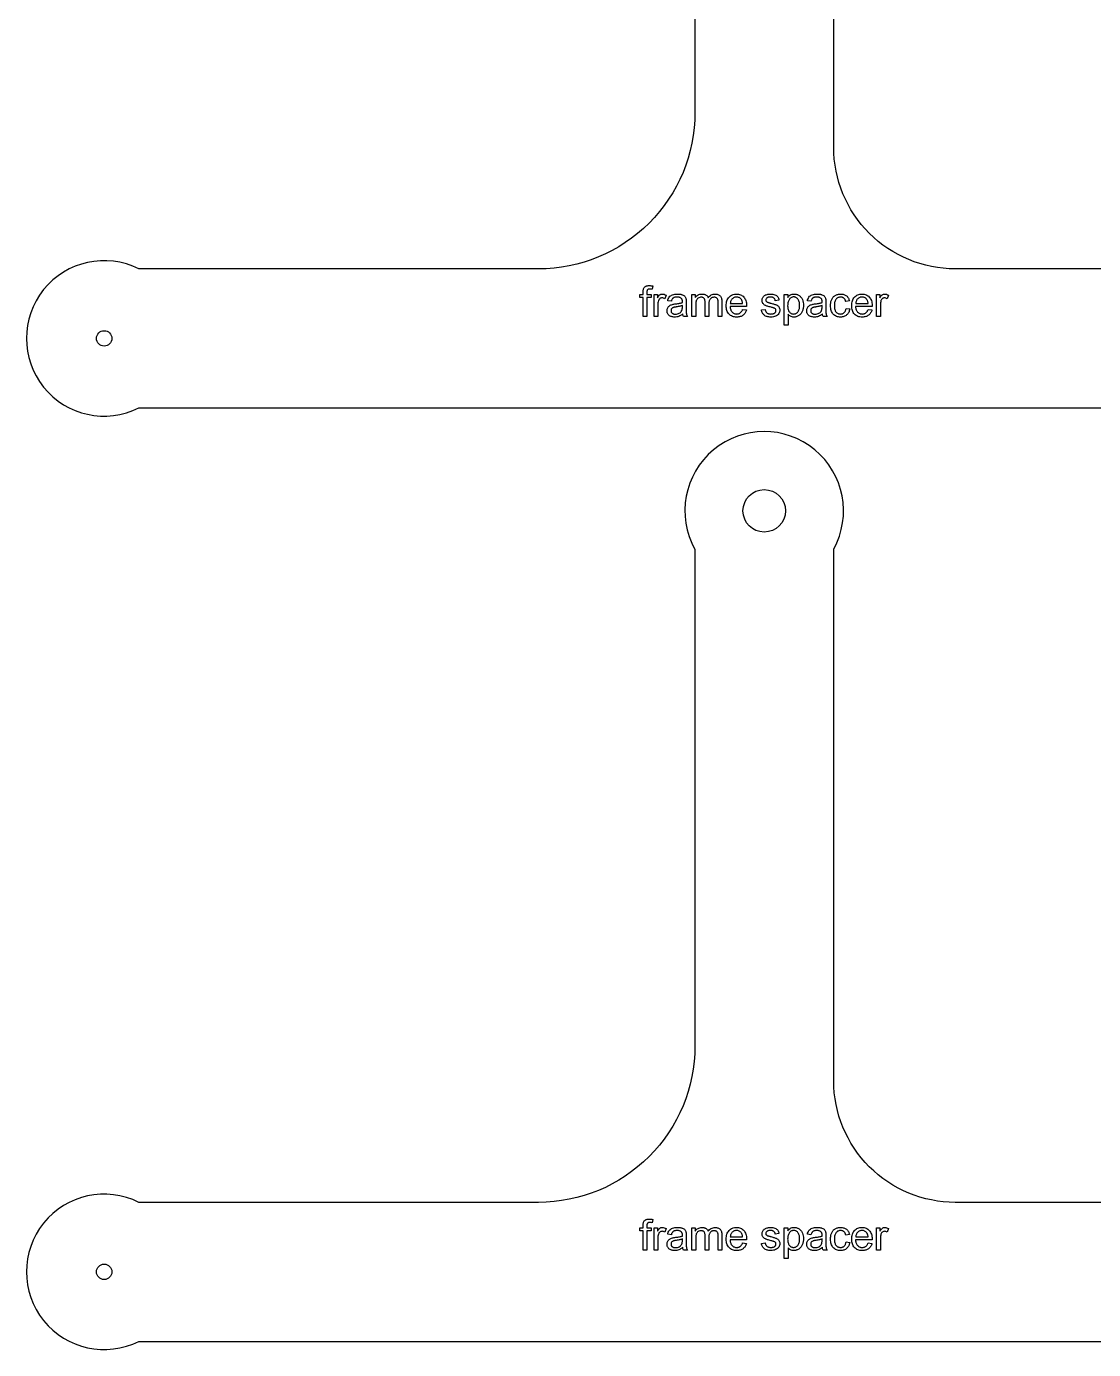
# Model space of a CAD drawing. Header units: millimetres. Extents: x 19 to 1138, y 19 to 1149.
# Drawn here: x 19 to 572, y 19 to 704 of the extents above; entities that cross this region are included whole.
import ezdxf

# ---------------------------------------------------------------- set-up
doc = ezdxf.new("R2010")
doc.units = ezdxf.units.MM
doc.layers.add('cut', color=5, linetype='Continuous', true_color=0x0000ff)
doc.layers.add('line engraving', color=1, linetype='Continuous', true_color=0xff0000)

msp = doc.modelspace()

# ---------------------------------------------------------------- linework, layer by layer
at = {"layer": 'cut', "color": 5, "true_color": 0x0000ff}
for points in [[(437.25, 641.79), (437.25, 917.19, 1.695342), (365.33, 917.04), (365.33, 659.79, -0.414214), (284.33, 578.79), (77.25, 578.79, 1.618034), (77.25, 506.79), (725.25, 506.79, 1.618034), (725.25, 578.79), (500.25, 578.79, -0.414214)], [(437.25, 158.25), (437.25, 433.65, 1.695342), (365.33, 433.5), (365.33, 176.25, -0.414214), (284.33, 95.25), (77.25, 95.25, 1.618034), (77.25, 23.25), (725.25, 23.25, 1.618034), (725.25, 95.25), (500.25, 95.25, -0.414214)]]:
    msp.add_lwpolyline(points, format="xyb", close=True, dxfattribs=at)
for centre, radius in [((59.25, 542.79), 4), ((401.25, 453.45), 11), ((59.25, 59.25), 4)]:
    msp.add_circle(centre, radius, dxfattribs=at)
at = {"layer": 'line engraving', "color": 1, "true_color": 0xff0000}
for points in [[(338.53, 554.08), (338.53, 564.02), (336.81, 564.02), (336.81, 565.52), (338.53, 565.52), (338.53, 566.74), (338.54, 567.28), (338.58, 567.75), (338.64, 568.14), (338.73, 568.46), (338.9, 568.82), (339.12, 569.14), (339.39, 569.43), (339.72, 569.68), (339.9, 569.79), (340.1, 569.88), (340.32, 569.96), (340.56, 570.03), (340.82, 570.08), (341.09, 570.12), (341.38, 570.14), (341.69, 570.15), (342.11, 570.14), (342.56, 570.1), (343.02, 570.04), (343.5, 569.95), (343.21, 568.26), (342.91, 568.31), (342.63, 568.34), (342.34, 568.36), (342.07, 568.37), (341.86, 568.36), (341.66, 568.35), (341.48, 568.32), (341.32, 568.28), (341.17, 568.22), (341.04, 568.16), (340.92, 568.08), (340.82, 567.99), (340.73, 567.89), (340.66, 567.76), (340.6, 567.62), (340.55, 567.45), (340.51, 567.26), (340.48, 567.06), (340.46, 566.83), (340.45, 566.58), (340.45, 565.52), (342.68, 565.52), (342.68, 564.02), (340.45, 564.02), (340.45, 554.08), (338.53, 554.08)], [(344.17, 554.08), (344.17, 565.52), (345.92, 565.52), (345.92, 563.79), (346.08, 564.08), (346.24, 564.35), (346.4, 564.59), (346.56, 564.8), (346.71, 564.99), (346.86, 565.15), (347.01, 565.29), (347.15, 565.4), (347.44, 565.57), (347.74, 565.69), (348.06, 565.76), (348.4, 565.78), (348.89, 565.74), (349.38, 565.63), (349.88, 565.43), (350.39, 565.16), (349.72, 563.36), (349.37, 563.54), (349.01, 563.67), (348.65, 563.75), (348.3, 563.78), (347.99, 563.76), (347.7, 563.68), (347.42, 563.56), (347.16, 563.4), (346.92, 563.19), (346.72, 562.94), (346.56, 562.66), (346.43, 562.34), (346.29, 561.81), (346.19, 561.25), (346.13, 560.67), (346.11, 560.07), (346.11, 554.08), (344.17, 554.08)], [(359.01, 555.49), (358.48, 555.07), (357.95, 554.71), (357.44, 554.42), (356.94, 554.2), (356.43, 554.03), (355.9, 553.92), (355.36, 553.85), (354.8, 553.82), (354.34, 553.84), (353.91, 553.88), (353.5, 553.95), (353.13, 554.05), (352.78, 554.18), (352.46, 554.34), (352.16, 554.53), (351.9, 554.74), (351.66, 554.98), (351.45, 555.24), (351.28, 555.51), (351.14, 555.79), (351.03, 556.1), (350.95, 556.41), (350.9, 556.75), (350.88, 557.1), (350.91, 557.51), (350.98, 557.9), (351.1, 558.28), (351.27, 558.63), (351.47, 558.96), (351.71, 559.26), (351.97, 559.52), (352.27, 559.75), (352.59, 559.95), (352.93, 560.12), (353.29, 560.26), (353.66, 560.38), (353.99, 560.46), (354.38, 560.53), (354.85, 560.61), (355.39, 560.68), (355.96, 560.75), (356.49, 560.82), (356.98, 560.9), (357.43, 560.98), (357.84, 561.07), (358.22, 561.16), (358.55, 561.25), (358.85, 561.34), (358.85, 561.53), (358.86, 561.67), (358.86, 561.78), (358.86, 561.85), (358.85, 562.14), (358.82, 562.4), (358.78, 562.64), (358.72, 562.86), (358.64, 563.06), (358.55, 563.23), (358.44, 563.39), (358.31, 563.52), (358.11, 563.67), (357.89, 563.81), (357.65, 563.92), (357.38, 564.01), (357.1, 564.09), (356.79, 564.14), (356.45, 564.17), (356.1, 564.18), (355.77, 564.17), (355.46, 564.15), (355.17, 564.11), (354.91, 564.06), (354.67, 563.99), (354.45, 563.91), (354.25, 563.81), (354.08, 563.7), (353.92, 563.57), (353.77, 563.41), (353.64, 563.24), (353.51, 563.03), (353.4, 562.81), (353.29, 562.56), (353.2, 562.29), (353.12, 562), (351.22, 562.26), (351.37, 562.84), (351.56, 563.36), (351.79, 563.82), (352.07, 564.23), (352.4, 564.58), (352.79, 564.89), (353.26, 565.16), (353.78, 565.38), (354.37, 565.56), (354.99, 565.68), (355.66, 565.76), (356.38, 565.78), (356.74, 565.78), (357.08, 565.76), (357.4, 565.74), (357.71, 565.7), (358, 565.65), (358.27, 565.59), (358.52, 565.52), (358.76, 565.44), (359.19, 565.26), (359.56, 565.05), (359.86, 564.82), (360.11, 564.57), (360.31, 564.29), (360.47, 563.98), (360.61, 563.63), (360.71, 563.25), (360.73, 563.11), (360.75, 562.95), (360.77, 562.77), (360.78, 562.56), (360.8, 562.32), (360.8, 562.06), (360.81, 561.77), (360.81, 561.46), (360.81, 558.88), (360.81, 558.23), (360.82, 557.65), (360.83, 557.13), (360.84, 556.67), (360.86, 556.27), (360.88, 555.94), (360.9, 555.67), (360.93, 555.46), (361.01, 555.1), (361.12, 554.75), (361.25, 554.41), (361.42, 554.08), (359.4, 554.08), (359.26, 554.4), (359.15, 554.74), (359.07, 555.1), (359.01, 555.49)], [(363.82, 554.08), (363.82, 565.52), (365.55, 565.52), (365.55, 563.92), (365.84, 564.32), (366.18, 564.68), (366.56, 565), (366.98, 565.27), (367.45, 565.5), (367.94, 565.66), (368.46, 565.75), (369.02, 565.78), (369.33, 565.78), (369.63, 565.75), (369.91, 565.71), (370.18, 565.65), (370.43, 565.58), (370.67, 565.49), (370.89, 565.38), (371.1, 565.26), (371.48, 564.97), (371.8, 564.62), (372.06, 564.23), (372.25, 563.78), (372.6, 564.25), (372.98, 564.66), (373.39, 565), (373.81, 565.28), (374.27, 565.5), (374.75, 565.66), (375.26, 565.75), (375.79, 565.78), (376.2, 565.77), (376.59, 565.72), (376.95, 565.65), (377.29, 565.55), (377.61, 565.42), (377.9, 565.25), (378.16, 565.06), (378.41, 564.84), (378.62, 564.59), (378.81, 564.31), (378.96, 563.99), (379.09, 563.64), (379.19, 563.26), (379.26, 562.85), (379.31, 562.41), (379.32, 561.94), (379.32, 554.08), (377.39, 554.08), (377.39, 561.29), (377.39, 561.57), (377.38, 561.83), (377.37, 562.07), (377.35, 562.29), (377.32, 562.49), (377.29, 562.67), (377.25, 562.83), (377.2, 562.97), (377.09, 563.21), (376.94, 563.43), (376.75, 563.62), (376.52, 563.79), (376.26, 563.93), (375.98, 564.02), (375.68, 564.08), (375.36, 564.1), (375.06, 564.09), (374.78, 564.05), (374.51, 563.99), (374.25, 563.9), (374.01, 563.79), (373.78, 563.65), (373.56, 563.49), (373.35, 563.3), (373.16, 563.08), (373, 562.84), (372.87, 562.56), (372.75, 562.26), (372.67, 561.92), (372.6, 561.55), (372.57, 561.16), (372.55, 560.73), (372.55, 554.08), (370.61, 554.08), (370.61, 561.52), (370.61, 561.83), (370.58, 562.12), (370.55, 562.4), (370.5, 562.65), (370.43, 562.88), (370.35, 563.09), (370.25, 563.28), (370.14, 563.46), (370.01, 563.61), (369.87, 563.74), (369.7, 563.85), (369.52, 563.94), (369.31, 564.01), (369.09, 564.06), (368.85, 564.09), (368.59, 564.1), (368.19, 564.08), (367.8, 563.99), (367.43, 563.86), (367.07, 563.67), (366.75, 563.43), (366.48, 563.14), (366.25, 562.8), (366.07, 562.41), (365.99, 562.19), (365.93, 561.95), (365.88, 561.69), (365.83, 561.4), (365.8, 561.09), (365.77, 560.75), (365.76, 560.4), (365.75, 560.02), (365.75, 554.08), (363.82, 554.08)], [(390.03, 557.77), (392.04, 557.52), (391.91, 557.09), (391.75, 556.69), (391.57, 556.31), (391.36, 555.96), (391.13, 555.63), (390.87, 555.33), (390.59, 555.05), (390.28, 554.79), (389.95, 554.57), (389.59, 554.37), (389.22, 554.2), (388.82, 554.07), (388.4, 553.96), (387.96, 553.88), (387.49, 553.84), (387, 553.82), (386.39, 553.85), (385.81, 553.92), (385.27, 554.04), (384.75, 554.21), (384.27, 554.43), (383.82, 554.69), (383.41, 555.01), (383.02, 555.37), (382.68, 555.77), (382.38, 556.22), (382.13, 556.7), (381.92, 557.23), (381.76, 557.79), (381.64, 558.39), (381.57, 559.03), (381.55, 559.71), (381.57, 560.41), (381.64, 561.07), (381.76, 561.69), (381.92, 562.27), (382.13, 562.81), (382.39, 563.31), (382.69, 563.77), (383.04, 564.19), (383.42, 564.56), (383.84, 564.89), (384.28, 565.16), (384.75, 565.38), (385.24, 565.56), (385.77, 565.68), (386.32, 565.76), (386.9, 565.78), (387.46, 565.76), (387.99, 565.69), (388.5, 565.56), (388.98, 565.39), (389.44, 565.17), (389.87, 564.9), (390.27, 564.59), (390.65, 564.22), (390.99, 563.81), (391.28, 563.36), (391.53, 562.87), (391.74, 562.34), (391.9, 561.77), (392.01, 561.16), (392.08, 560.51), (392.1, 559.82), (392.1, 559.73), (392.1, 559.61), (392.09, 559.47), (392.09, 559.31), (383.56, 559.31), (383.6, 558.85), (383.66, 558.42), (383.76, 558.02), (383.88, 557.64), (384.02, 557.3), (384.2, 556.98), (384.4, 556.68), (384.62, 556.42), (384.87, 556.18), (385.13, 555.98), (385.41, 555.81), (385.7, 555.67), (386.01, 555.56), (386.33, 555.48), (386.66, 555.43), (387.01, 555.42), (387.28, 555.43), (387.53, 555.45), (387.77, 555.5), (388, 555.56), (388.23, 555.64), (388.44, 555.73), (388.64, 555.85), (388.84, 555.98), (389.02, 556.13), (389.19, 556.3), (389.36, 556.49), (389.51, 556.71), (389.66, 556.94), (389.79, 557.19), (389.92, 557.47), (390.03, 557.77)], [(383.66, 560.9), (390.05, 560.9), (390.01, 561.25), (389.96, 561.58), (389.89, 561.88), (389.81, 562.17), (389.71, 562.43), (389.59, 562.66), (389.46, 562.88), (389.32, 563.07), (389.08, 563.33), (388.82, 563.56), (388.55, 563.75), (388.26, 563.91), (387.95, 564.03), (387.62, 564.12), (387.28, 564.17), (386.92, 564.19), (386.59, 564.17), (386.28, 564.13), (385.98, 564.06), (385.69, 563.97), (385.41, 563.84), (385.15, 563.69), (384.91, 563.5), (384.67, 563.29), (384.46, 563.06), (384.27, 562.81), (384.1, 562.54), (383.96, 562.25), (383.85, 561.94), (383.76, 561.61), (383.7, 561.27), (383.66, 560.9)], [(399.83, 557.5), (401.74, 557.8), (401.79, 557.52), (401.86, 557.26), (401.95, 557.01), (402.05, 556.78), (402.17, 556.57), (402.31, 556.37), (402.47, 556.19), (402.64, 556.03), (402.84, 555.89), (403.05, 555.76), (403.28, 555.66), (403.53, 555.57), (403.8, 555.5), (404.08, 555.46), (404.39, 555.43), (404.71, 555.42), (405.03, 555.43), (405.33, 555.45), (405.61, 555.49), (405.87, 555.55), (406.11, 555.63), (406.32, 555.72), (406.52, 555.83), (406.69, 555.96), (406.84, 556.1), (406.97, 556.25), (407.08, 556.4), (407.18, 556.55), (407.25, 556.72), (407.3, 556.88), (407.33, 557.06), (407.34, 557.24), (407.3, 557.55), (407.19, 557.83), (407.02, 558.07), (406.77, 558.27), (406.65, 558.34), (406.49, 558.41), (406.3, 558.49), (406.07, 558.57), (405.8, 558.65), (405.5, 558.74), (405.16, 558.83), (404.78, 558.93), (404.27, 559.06), (403.8, 559.19), (403.37, 559.31), (402.98, 559.43), (402.63, 559.55), (402.32, 559.66), (402.05, 559.76), (401.83, 559.86), (401.44, 560.08), (401.1, 560.33), (400.81, 560.62), (400.58, 560.95), (400.39, 561.31), (400.26, 561.68), (400.18, 562.08), (400.15, 562.49), (400.17, 562.86), (400.24, 563.22), (400.35, 563.57), (400.5, 563.9), (400.69, 564.22), (400.91, 564.5), (401.17, 564.76), (401.45, 564.99), (401.7, 565.15), (401.99, 565.29), (402.32, 565.43), (402.69, 565.55), (403.09, 565.65), (403.5, 565.73), (403.92, 565.77), (404.36, 565.78), (405.02, 565.76), (405.63, 565.69), (406.2, 565.57), (406.73, 565.4), (407.2, 565.18), (407.61, 564.94), (407.96, 564.66), (408.23, 564.34), (408.46, 563.99), (408.64, 563.57), (408.79, 563.1), (408.9, 562.57), (407, 562.31), (406.91, 562.73), (406.75, 563.1), (406.53, 563.42), (406.25, 563.69), (406.09, 563.81), (405.91, 563.91), (405.72, 564), (405.51, 564.06), (405.28, 564.12), (405.04, 564.16), (404.78, 564.18), (404.5, 564.19), (404.18, 564.18), (403.88, 564.16), (403.61, 564.13), (403.36, 564.08), (403.13, 564.02), (402.93, 563.94), (402.75, 563.85), (402.6, 563.75), (402.35, 563.52), (402.17, 563.27), (402.06, 563), (402.03, 562.71), (402.04, 562.53), (402.08, 562.35), (402.16, 562.19), (402.26, 562.03), (402.4, 561.88), (402.57, 561.75), (402.77, 561.63), (403.01, 561.52), (403.1, 561.49), (403.22, 561.45), (403.38, 561.4), (403.58, 561.34), (403.81, 561.27), (404.08, 561.2), (404.38, 561.11), (404.72, 561.02), (405.21, 560.89), (405.67, 560.76), (406.09, 560.64), (406.47, 560.52), (406.81, 560.41), (407.11, 560.31), (407.37, 560.21), (407.59, 560.12), (407.98, 559.93), (408.32, 559.69), (408.61, 559.42), (408.87, 559.1), (409.07, 558.75), (409.22, 558.35), (409.3, 557.92), (409.33, 557.44), (409.3, 556.97), (409.19, 556.5), (409.01, 556.05), (408.77, 555.62), (408.45, 555.21), (408.07, 554.86), (407.63, 554.55), (407.13, 554.29), (406.58, 554.09), (406, 553.94), (405.37, 553.85), (404.72, 553.82), (404.18, 553.84), (403.67, 553.88), (403.2, 553.95), (402.75, 554.05), (402.35, 554.18), (401.97, 554.34), (401.63, 554.53), (401.32, 554.75), (401.04, 555), (400.79, 555.27), (400.56, 555.57), (400.36, 555.9), (400.19, 556.26), (400.04, 556.64), (399.92, 557.06), (399.83, 557.5)], [(411.64, 549.7), (411.64, 565.52), (413.4, 565.52), (413.4, 564.04), (413.73, 564.45), (414.07, 564.8), (414.43, 565.1), (414.82, 565.35), (415.23, 565.54), (415.69, 565.67), (416.18, 565.76), (416.72, 565.78), (417.08, 565.77), (417.43, 565.74), (417.77, 565.68), (418.1, 565.59), (418.42, 565.49), (418.73, 565.36), (419.02, 565.21), (419.31, 565.03), (419.58, 564.83), (419.83, 564.61), (420.07, 564.38), (420.29, 564.12), (420.5, 563.84), (420.68, 563.55), (420.85, 563.23), (421, 562.9), (421.25, 562.2), (421.43, 561.46), (421.54, 560.69), (421.57, 559.89), (421.56, 559.46), (421.53, 559.03), (421.48, 558.62), (421.41, 558.22), (421.33, 557.83), (421.22, 557.45), (421.09, 557.08), (420.94, 556.73), (420.77, 556.39), (420.59, 556.06), (420.39, 555.76), (420.17, 555.48), (419.93, 555.23), (419.67, 554.99), (419.4, 554.77), (419.11, 554.57), (418.81, 554.4), (418.5, 554.24), (418.19, 554.12), (417.88, 554.01), (417.56, 553.93), (417.24, 553.87), (416.91, 553.83), (416.58, 553.82), (416.11, 553.85), (415.66, 553.93), (415.24, 554.05), (414.84, 554.23), (414.47, 554.45), (414.14, 554.7), (413.84, 554.97), (413.58, 555.27), (413.58, 549.7), (411.64, 549.7)], [(413.39, 559.74), (413.41, 559.2), (413.45, 558.71), (413.52, 558.24), (413.62, 557.82), (413.74, 557.43), (413.9, 557.07), (414.08, 556.76), (414.29, 556.47), (414.52, 556.23), (414.76, 556.01), (415.01, 555.83), (415.28, 555.68), (415.55, 555.57), (415.84, 555.48), (416.14, 555.43), (416.45, 555.42), (416.77, 555.43), (417.08, 555.49), (417.37, 555.57), (417.65, 555.69), (417.92, 555.84), (418.18, 556.03), (418.43, 556.25), (418.67, 556.51), (418.88, 556.8), (419.07, 557.13), (419.23, 557.5), (419.36, 557.91), (419.46, 558.35), (419.53, 558.83), (419.57, 559.35), (419.59, 559.9), (419.58, 560.43), (419.53, 560.93), (419.46, 561.39), (419.36, 561.81), (419.24, 562.21), (419.08, 562.56), (418.9, 562.89), (418.69, 563.18), (418.46, 563.43), (418.22, 563.65), (417.97, 563.84), (417.7, 563.99), (417.43, 564.11), (417.14, 564.2), (416.85, 564.25), (416.54, 564.26), (416.23, 564.25), (415.94, 564.19), (415.65, 564.1), (415.37, 563.97), (415.1, 563.81), (414.84, 563.61), (414.59, 563.38), (414.35, 563.11), (414.12, 562.8), (413.93, 562.46), (413.77, 562.09), (413.63, 561.68), (413.53, 561.25), (413.45, 560.78), (413.41, 560.27), (413.39, 559.74)], [(431.38, 555.49), (430.84, 555.07), (430.32, 554.71), (429.81, 554.42), (429.3, 554.2), (428.8, 554.03), (428.27, 553.92), (427.73, 553.85), (427.16, 553.82), (426.71, 553.84), (426.28, 553.88), (425.87, 553.95), (425.5, 554.05), (425.15, 554.18), (424.83, 554.34), (424.53, 554.53), (424.27, 554.74), (424.03, 554.98), (423.82, 555.24), (423.65, 555.51), (423.51, 555.79), (423.4, 556.1), (423.32, 556.41), (423.27, 556.75), (423.25, 557.1), (423.28, 557.51), (423.35, 557.9), (423.47, 558.28), (423.64, 558.63), (423.84, 558.96), (424.08, 559.26), (424.34, 559.52), (424.64, 559.75), (424.96, 559.95), (425.3, 560.12), (425.65, 560.26), (426.03, 560.38), (426.35, 560.46), (426.75, 560.53), (427.22, 560.61), (427.76, 560.68), (428.32, 560.75), (428.85, 560.82), (429.34, 560.9), (429.8, 560.98), (430.21, 561.07), (430.58, 561.16), (430.92, 561.25), (431.22, 561.34), (431.22, 561.53), (431.22, 561.67), (431.23, 561.78), (431.23, 561.85), (431.22, 562.14), (431.19, 562.4), (431.15, 562.64), (431.09, 562.86), (431.01, 563.06), (430.92, 563.23), (430.81, 563.39), (430.68, 563.52), (430.48, 563.67), (430.26, 563.81), (430.02, 563.92), (429.75, 564.01), (429.47, 564.09), (429.16, 564.14), (428.82, 564.17), (428.47, 564.18), (428.14, 564.17), (427.83, 564.15), (427.54, 564.11), (427.28, 564.06), (427.04, 563.99), (426.82, 563.91), (426.62, 563.81), (426.45, 563.7), (426.29, 563.57), (426.14, 563.41), (426.01, 563.24), (425.88, 563.03), (425.77, 562.81), (425.66, 562.56), (425.57, 562.29), (425.48, 562), (423.59, 562.26), (423.74, 562.84), (423.93, 563.36), (424.16, 563.82), (424.44, 564.23), (424.77, 564.58), (425.16, 564.89), (425.62, 565.16), (426.15, 565.38), (426.73, 565.56), (427.36, 565.68), (428.03, 565.76), (428.75, 565.78), (429.11, 565.78), (429.45, 565.76), (429.77, 565.74), (430.08, 565.7), (430.37, 565.65), (430.64, 565.59), (430.89, 565.52), (431.13, 565.44), (431.56, 565.26), (431.92, 565.05), (432.23, 564.82), (432.48, 564.57), (432.68, 564.29), (432.84, 563.98), (432.98, 563.63), (433.08, 563.25), (433.1, 563.11), (433.12, 562.95), (433.14, 562.77), (433.15, 562.56), (433.16, 562.32), (433.17, 562.06), (433.18, 561.77), (433.18, 561.46), (433.18, 558.88), (433.18, 558.23), (433.18, 557.65), (433.19, 557.13), (433.21, 556.67), (433.23, 556.27), (433.25, 555.94), (433.27, 555.67), (433.3, 555.46), (433.38, 555.1), (433.49, 554.75), (433.62, 554.41), (433.79, 554.08), (431.77, 554.08), (431.63, 554.4), (431.52, 554.74), (431.43, 555.1), (431.38, 555.49)], [(443.65, 558.27), (445.56, 558.03), (445.46, 557.55), (445.34, 557.09), (445.19, 556.67), (445, 556.27), (444.79, 555.89), (444.54, 555.55), (444.26, 555.23), (443.96, 554.94), (443.63, 554.68), (443.28, 554.45), (442.91, 554.26), (442.52, 554.1), (442.12, 553.98), (441.7, 553.89), (441.25, 553.84), (440.8, 553.82), (440.22, 553.85), (439.68, 553.92), (439.16, 554.04), (438.68, 554.21), (438.22, 554.42), (437.79, 554.69), (437.39, 555), (437.02, 555.36), (436.68, 555.76), (436.39, 556.21), (436.15, 556.7), (435.95, 557.23), (435.79, 557.8), (435.68, 558.41), (435.61, 559.06), (435.59, 559.76), (435.6, 560.22), (435.63, 560.66), (435.68, 561.08), (435.74, 561.5), (435.83, 561.9), (435.94, 562.28), (436.06, 562.65), (436.2, 563), (436.37, 563.34), (436.55, 563.65), (436.76, 563.95), (436.98, 564.22), (437.22, 564.47), (437.49, 564.7), (437.77, 564.9), (438.07, 565.09), (438.39, 565.25), (438.72, 565.39), (439.05, 565.51), (439.39, 565.61), (439.73, 565.69), (440.08, 565.74), (440.44, 565.77), (440.81, 565.78), (441.26, 565.77), (441.7, 565.72), (442.11, 565.65), (442.5, 565.55), (442.87, 565.42), (443.22, 565.25), (443.55, 565.06), (443.86, 564.84), (444.14, 564.59), (444.39, 564.32), (444.62, 564.02), (444.83, 563.7), (445, 563.35), (445.15, 562.98), (445.28, 562.58), (445.37, 562.16), (443.49, 561.87), (443.42, 562.15), (443.33, 562.41), (443.23, 562.66), (443.12, 562.88), (442.99, 563.09), (442.85, 563.28), (442.7, 563.45), (442.54, 563.61), (442.36, 563.74), (442.18, 563.86), (441.98, 563.96), (441.78, 564.04), (441.57, 564.11), (441.35, 564.15), (441.12, 564.18), (440.88, 564.19), (440.52, 564.17), (440.18, 564.12), (439.86, 564.04), (439.55, 563.93), (439.26, 563.78), (438.99, 563.6), (438.74, 563.38), (438.5, 563.14), (438.29, 562.86), (438.1, 562.54), (437.94, 562.18), (437.81, 561.78), (437.71, 561.35), (437.64, 560.87), (437.6, 560.36), (437.58, 559.81), (437.6, 559.26), (437.64, 558.74), (437.71, 558.26), (437.81, 557.82), (437.93, 557.42), (438.08, 557.06), (438.26, 556.74), (438.47, 556.46), (438.7, 556.22), (438.94, 556.01), (439.21, 555.83), (439.49, 555.68), (439.78, 555.56), (440.1, 555.48), (440.43, 555.43), (440.77, 555.42), (441.05, 555.43), (441.32, 555.46), (441.58, 555.52), (441.82, 555.59), (442.05, 555.69), (442.27, 555.81), (442.48, 555.95), (442.68, 556.12), (442.86, 556.3), (443.03, 556.52), (443.18, 556.75), (443.31, 557.01), (443.42, 557.29), (443.51, 557.59), (443.59, 557.92), (443.65, 558.27)], [(455.05, 557.77), (457.06, 557.52), (456.92, 557.09), (456.77, 556.69), (456.59, 556.31), (456.38, 555.96), (456.15, 555.63), (455.89, 555.33), (455.61, 555.05), (455.3, 554.79), (454.97, 554.57), (454.61, 554.37), (454.24, 554.2), (453.84, 554.07), (453.42, 553.96), (452.98, 553.88), (452.51, 553.84), (452.02, 553.82), (451.41, 553.85), (450.83, 553.92), (450.29, 554.04), (449.77, 554.21), (449.29, 554.43), (448.84, 554.69), (448.43, 555.01), (448.04, 555.37), (447.7, 555.77), (447.4, 556.22), (447.15, 556.7), (446.94, 557.23), (446.78, 557.79), (446.66, 558.39), (446.59, 559.03), (446.57, 559.71), (446.59, 560.41), (446.66, 561.07), (446.78, 561.69), (446.94, 562.27), (447.15, 562.81), (447.41, 563.31), (447.71, 563.77), (448.06, 564.19), (448.44, 564.56), (448.86, 564.89), (449.3, 565.16), (449.77, 565.38), (450.26, 565.56), (450.79, 565.68), (451.34, 565.76), (451.92, 565.78), (452.48, 565.76), (453.01, 565.69), (453.52, 565.56), (454, 565.39), (454.46, 565.17), (454.89, 564.9), (455.29, 564.59), (455.67, 564.22), (456.01, 563.81), (456.3, 563.36), (456.55, 562.87), (456.76, 562.34), (456.92, 561.77), (457.03, 561.16), (457.1, 560.51), (457.12, 559.82), (457.12, 559.73), (457.12, 559.61), (457.11, 559.47), (457.11, 559.31), (448.58, 559.31), (448.62, 558.85), (448.68, 558.42), (448.78, 558.02), (448.9, 557.64), (449.04, 557.3), (449.22, 556.98), (449.42, 556.68), (449.64, 556.42), (449.89, 556.18), (450.15, 555.98), (450.43, 555.81), (450.72, 555.67), (451.03, 555.56), (451.35, 555.48), (451.68, 555.43), (452.03, 555.42), (452.3, 555.43), (452.55, 555.45), (452.79, 555.5), (453.02, 555.56), (453.25, 555.64), (453.46, 555.73), (453.66, 555.85), (453.86, 555.98), (454.04, 556.13), (454.21, 556.3), (454.38, 556.49), (454.53, 556.71), (454.68, 556.94), (454.81, 557.19), (454.94, 557.47), (455.05, 557.77)], [(448.68, 560.9), (455.07, 560.9), (455.03, 561.25), (454.98, 561.58), (454.91, 561.88), (454.82, 562.17), (454.73, 562.43), (454.61, 562.66), (454.48, 562.88), (454.34, 563.07), (454.1, 563.33), (453.84, 563.56), (453.57, 563.75), (453.28, 563.91), (452.97, 564.03), (452.64, 564.12), (452.3, 564.17), (451.94, 564.19), (451.61, 564.17), (451.3, 564.13), (450.99, 564.06), (450.71, 563.97), (450.43, 563.84), (450.17, 563.69), (449.92, 563.5), (449.69, 563.29), (449.48, 563.06), (449.29, 562.81), (449.12, 562.54), (448.98, 562.25), (448.87, 561.94), (448.78, 561.61), (448.72, 561.27), (448.68, 560.9)], [(459.47, 554.08), (459.47, 565.52), (461.21, 565.52), (461.21, 563.79), (461.38, 564.08), (461.54, 564.35), (461.7, 564.59), (461.86, 564.8), (462.01, 564.99), (462.16, 565.15), (462.31, 565.29), (462.45, 565.4), (462.74, 565.57), (463.04, 565.69), (463.36, 565.76), (463.69, 565.78), (464.19, 565.74), (464.68, 565.63), (465.18, 565.43), (465.69, 565.16), (465.02, 563.36), (464.66, 563.54), (464.31, 563.67), (463.95, 563.75), (463.6, 563.78), (463.29, 563.76), (462.99, 563.68), (462.72, 563.56), (462.45, 563.4), (462.22, 563.19), (462.02, 562.94), (461.86, 562.66), (461.73, 562.34), (461.59, 561.81), (461.49, 561.25), (461.43, 560.67), (461.41, 560.07), (461.41, 554.08), (459.47, 554.08)], [(358.85, 559.82), (358.57, 559.72), (358.25, 559.62), (357.91, 559.52), (357.53, 559.43), (357.12, 559.34), (356.67, 559.25), (356.19, 559.17), (355.68, 559.09), (355.39, 559.05), (355.13, 559), (354.88, 558.96), (354.66, 558.91), (354.46, 558.86), (354.28, 558.81), (354.12, 558.76), (353.99, 558.7), (353.75, 558.58), (353.55, 558.44), (353.37, 558.27), (353.22, 558.07), (353.1, 557.86), (353.02, 557.64), (352.97, 557.4), (352.95, 557.15), (352.96, 556.96), (352.99, 556.78), (353.04, 556.61), (353.1, 556.44), (353.18, 556.28), (353.28, 556.13), (353.4, 555.99), (353.54, 555.86), (353.7, 555.74), (353.87, 555.63), (354.06, 555.54), (354.26, 555.47), (354.49, 555.41), (354.73, 555.37), (354.99, 555.35), (355.26, 555.34), (355.8, 555.37), (356.32, 555.46), (356.8, 555.62), (357.25, 555.83), (357.66, 556.1), (358.01, 556.41), (358.3, 556.77), (358.54, 557.17), (358.61, 557.35), (358.67, 557.54), (358.73, 557.75), (358.77, 557.99), (358.8, 558.24), (358.83, 558.51), (358.84, 558.8), (358.85, 559.11), (358.85, 559.82)], [(431.22, 559.82), (430.94, 559.72), (430.62, 559.62), (430.28, 559.52), (429.9, 559.43), (429.48, 559.34), (429.04, 559.25), (428.56, 559.17), (428.05, 559.09), (427.76, 559.05), (427.49, 559), (427.25, 558.96), (427.03, 558.91), (426.83, 558.86), (426.65, 558.81), (426.49, 558.76), (426.36, 558.7), (426.12, 558.58), (425.92, 558.44), (425.74, 558.27), (425.59, 558.07), (425.47, 557.86), (425.39, 557.64), (425.34, 557.4), (425.32, 557.15), (425.33, 556.96), (425.36, 556.78), (425.4, 556.61), (425.47, 556.44), (425.55, 556.28), (425.65, 556.13), (425.77, 555.99), (425.91, 555.86), (426.06, 555.74), (426.24, 555.63), (426.43, 555.54), (426.63, 555.47), (426.86, 555.41), (427.1, 555.37), (427.35, 555.35), (427.63, 555.34), (428.17, 555.37), (428.69, 555.46), (429.17, 555.62), (429.62, 555.83), (430.03, 556.1), (430.38, 556.41), (430.67, 556.77), (430.9, 557.17), (430.98, 557.35), (431.04, 557.54), (431.09, 557.75), (431.14, 557.99), (431.17, 558.24), (431.2, 558.51), (431.21, 558.8), (431.22, 559.11), (431.22, 559.82)], [(338.53, 70.54), (338.53, 80.48), (336.81, 80.48), (336.81, 81.99), (338.53, 81.99), (338.53, 83.2), (338.54, 83.74), (338.58, 84.21), (338.64, 84.6), (338.73, 84.92), (338.9, 85.28), (339.12, 85.6), (339.39, 85.89), (339.72, 86.14), (339.9, 86.25), (340.1, 86.35), (340.32, 86.43), (340.56, 86.49), (340.82, 86.54), (341.09, 86.58), (341.38, 86.6), (341.69, 86.61), (342.11, 86.6), (342.56, 86.56), (343.02, 86.5), (343.5, 86.42), (343.21, 84.72), (342.91, 84.77), (342.63, 84.81), (342.34, 84.83), (342.07, 84.83), (341.86, 84.83), (341.66, 84.81), (341.48, 84.78), (341.32, 84.74), (341.17, 84.68), (341.04, 84.62), (340.92, 84.54), (340.82, 84.45), (340.73, 84.35), (340.66, 84.23), (340.6, 84.08), (340.55, 83.91), (340.51, 83.73), (340.48, 83.52), (340.46, 83.29), (340.45, 83.04), (340.45, 81.99), (342.68, 81.99), (342.68, 80.48), (340.45, 80.48), (340.45, 70.54), (338.53, 70.54)], [(344.17, 70.54), (344.17, 81.99), (345.92, 81.99), (345.92, 80.25), (346.08, 80.54), (346.24, 80.81), (346.4, 81.05), (346.56, 81.26), (346.71, 81.45), (346.86, 81.61), (347.01, 81.75), (347.15, 81.86), (347.44, 82.03), (347.74, 82.15), (348.06, 82.22), (348.4, 82.25), (348.89, 82.21), (349.38, 82.09), (349.88, 81.89), (350.39, 81.62), (349.72, 79.82), (349.37, 80.01), (349.01, 80.14), (348.65, 80.22), (348.3, 80.24), (347.99, 80.22), (347.7, 80.15), (347.42, 80.03), (347.16, 79.86), (346.92, 79.65), (346.72, 79.4), (346.56, 79.12), (346.43, 78.8), (346.29, 78.27), (346.19, 77.71), (346.13, 77.14), (346.11, 76.53), (346.11, 70.54), (344.17, 70.54)], [(359.01, 71.96), (358.48, 71.53), (357.95, 71.17), (357.44, 70.88), (356.94, 70.66), (356.43, 70.5), (355.9, 70.38), (355.36, 70.31), (354.8, 70.29), (354.34, 70.3), (353.91, 70.34), (353.5, 70.41), (353.13, 70.52), (352.78, 70.65), (352.46, 70.8), (352.16, 70.99), (351.9, 71.21), (351.66, 71.44), (351.45, 71.7), (351.28, 71.97), (351.14, 72.26), (351.03, 72.56), (350.95, 72.88), (350.9, 73.21), (350.88, 73.56), (350.91, 73.97), (350.98, 74.37), (351.1, 74.74), (351.27, 75.1), (351.47, 75.43), (351.71, 75.72), (351.97, 75.98), (352.27, 76.21), (352.59, 76.41), (352.93, 76.58), (353.29, 76.73), (353.66, 76.85), (353.99, 76.92), (354.38, 77), (354.85, 77.07), (355.39, 77.14), (355.96, 77.21), (356.49, 77.29), (356.98, 77.36), (357.43, 77.45), (357.84, 77.53), (358.22, 77.62), (358.55, 77.71), (358.85, 77.81), (358.85, 77.99), (358.86, 78.13), (358.86, 78.24), (358.86, 78.31), (358.85, 78.6), (358.82, 78.86), (358.78, 79.1), (358.72, 79.32), (358.64, 79.52), (358.55, 79.7), (358.44, 79.85), (358.31, 79.98), (358.11, 80.14), (357.89, 80.27), (357.65, 80.38), (357.38, 80.48), (357.1, 80.55), (356.79, 80.6), (356.45, 80.63), (356.1, 80.64), (355.77, 80.63), (355.46, 80.61), (355.17, 80.57), (354.91, 80.52), (354.67, 80.45), (354.45, 80.37), (354.25, 80.27), (354.08, 80.16), (353.92, 80.03), (353.77, 79.87), (353.64, 79.7), (353.51, 79.5), (353.4, 79.27), (353.29, 79.03), (353.2, 78.76), (353.12, 78.46), (351.22, 78.72), (351.37, 79.3), (351.56, 79.82), (351.79, 80.29), (352.07, 80.69), (352.4, 81.04), (352.79, 81.35), (353.26, 81.62), (353.78, 81.84), (354.37, 82.02), (354.99, 82.14), (355.66, 82.22), (356.38, 82.25), (356.74, 82.24), (357.08, 82.22), (357.4, 82.2), (357.71, 82.16), (358, 82.11), (358.27, 82.05), (358.52, 81.98), (358.76, 81.9), (359.19, 81.72), (359.56, 81.51), (359.86, 81.28), (360.11, 81.03), (360.31, 80.76), (360.47, 80.44), (360.61, 80.1), (360.71, 79.71), (360.73, 79.58), (360.75, 79.42), (360.77, 79.23), (360.78, 79.02), (360.8, 78.78), (360.8, 78.52), (360.81, 78.24), (360.81, 77.92), (360.81, 75.34), (360.81, 74.69), (360.82, 74.11), (360.83, 73.59), (360.84, 73.13), (360.86, 72.73), (360.88, 72.4), (360.9, 72.13), (360.93, 71.92), (361.01, 71.56), (361.12, 71.22), (361.25, 70.88), (361.42, 70.54), (359.4, 70.54), (359.26, 70.86), (359.15, 71.2), (359.07, 71.56), (359.01, 71.96)], [(363.82, 70.54), (363.82, 81.99), (365.55, 81.99), (365.55, 80.38), (365.84, 80.78), (366.18, 81.14), (366.56, 81.46), (366.98, 81.73), (367.45, 81.96), (367.94, 82.12), (368.46, 82.21), (369.02, 82.25), (369.33, 82.24), (369.63, 82.21), (369.91, 82.17), (370.18, 82.11), (370.43, 82.04), (370.67, 81.95), (370.89, 81.84), (371.1, 81.72), (371.48, 81.43), (371.8, 81.08), (372.06, 80.69), (372.25, 80.24), (372.6, 80.71), (372.98, 81.12), (373.39, 81.46), (373.81, 81.74), (374.27, 81.96), (374.75, 82.12), (375.26, 82.21), (375.79, 82.25), (376.2, 82.23), (376.59, 82.19), (376.95, 82.11), (377.29, 82.01), (377.61, 81.88), (377.9, 81.72), (378.16, 81.52), (378.41, 81.3), (378.62, 81.05), (378.81, 80.77), (378.96, 80.45), (379.09, 80.11), (379.19, 79.73), (379.26, 79.32), (379.31, 78.87), (379.32, 78.4), (379.32, 70.54), (377.39, 70.54), (377.39, 77.75), (377.39, 78.03), (377.38, 78.29), (377.37, 78.53), (377.35, 78.75), (377.32, 78.95), (377.29, 79.13), (377.25, 79.29), (377.2, 79.43), (377.09, 79.67), (376.94, 79.89), (376.75, 80.08), (376.52, 80.25), (376.26, 80.39), (375.98, 80.49), (375.68, 80.55), (375.36, 80.56), (375.06, 80.55), (374.78, 80.51), (374.51, 80.45), (374.25, 80.36), (374.01, 80.25), (373.78, 80.11), (373.56, 79.95), (373.35, 79.76), (373.16, 79.55), (373, 79.3), (372.87, 79.02), (372.75, 78.72), (372.67, 78.38), (372.6, 78.02), (372.57, 77.62), (372.55, 77.19), (372.55, 70.54), (370.61, 70.54), (370.61, 77.98), (370.61, 78.29), (370.58, 78.58), (370.55, 78.86), (370.5, 79.11), (370.43, 79.34), (370.35, 79.55), (370.25, 79.75), (370.14, 79.92), (370.01, 80.07), (369.87, 80.2), (369.7, 80.31), (369.52, 80.4), (369.31, 80.47), (369.09, 80.52), (368.85, 80.55), (368.59, 80.56), (368.19, 80.54), (367.8, 80.46), (367.43, 80.32), (367.07, 80.13), (366.75, 79.89), (366.48, 79.6), (366.25, 79.26), (366.07, 78.87), (365.99, 78.65), (365.93, 78.41), (365.88, 78.15), (365.83, 77.86), (365.8, 77.55), (365.77, 77.22), (365.76, 76.86), (365.75, 76.48), (365.75, 70.54), (363.82, 70.54)], [(390.03, 74.23), (392.04, 73.98), (391.91, 73.55), (391.75, 73.15), (391.57, 72.77), (391.36, 72.42), (391.13, 72.09), (390.87, 71.79), (390.59, 71.51), (390.28, 71.25), (389.95, 71.03), (389.59, 70.83), (389.22, 70.66), (388.82, 70.53), (388.4, 70.42), (387.96, 70.35), (387.49, 70.3), (387, 70.29), (386.39, 70.31), (385.81, 70.38), (385.27, 70.5), (384.75, 70.67), (384.27, 70.89), (383.82, 71.15), (383.41, 71.47), (383.02, 71.83), (382.68, 72.24), (382.38, 72.68), (382.13, 73.17), (381.92, 73.69), (381.76, 74.25), (381.64, 74.85), (381.57, 75.49), (381.55, 76.17), (381.57, 76.87), (381.64, 77.53), (381.76, 78.15), (381.92, 78.73), (382.13, 79.27), (382.39, 79.77), (382.69, 80.23), (383.04, 80.65), (383.42, 81.02), (383.84, 81.35), (384.28, 81.62), (384.75, 81.85), (385.24, 82.02), (385.77, 82.15), (386.32, 82.22), (386.9, 82.25), (387.46, 82.22), (387.99, 82.15), (388.5, 82.03), (388.98, 81.86), (389.44, 81.64), (389.87, 81.37), (390.27, 81.05), (390.65, 80.68), (390.99, 80.27), (391.28, 79.82), (391.53, 79.33), (391.74, 78.8), (391.9, 78.23), (392.01, 77.62), (392.08, 76.98), (392.1, 76.29), (392.1, 76.19), (392.1, 76.07), (392.09, 75.93), (392.09, 75.77), (383.56, 75.77), (383.6, 75.31), (383.66, 74.88), (383.76, 74.48), (383.88, 74.11), (384.02, 73.76), (384.2, 73.44), (384.4, 73.15), (384.62, 72.88), (384.87, 72.65), (385.13, 72.44), (385.41, 72.27), (385.7, 72.13), (386.01, 72.02), (386.33, 71.94), (386.66, 71.9), (387.01, 71.88), (387.28, 71.89), (387.53, 71.91), (387.77, 71.96), (388, 72.02), (388.23, 72.1), (388.44, 72.2), (388.64, 72.31), (388.84, 72.44), (389.02, 72.59), (389.19, 72.76), (389.36, 72.95), (389.51, 73.17), (389.66, 73.4), (389.79, 73.66), (389.92, 73.93), (390.03, 74.23)], [(399.83, 73.96), (401.74, 74.26), (401.79, 73.98), (401.86, 73.72), (401.95, 73.47), (402.05, 73.24), (402.17, 73.03), (402.31, 72.83), (402.47, 72.66), (402.64, 72.49), (402.84, 72.35), (403.05, 72.23), (403.28, 72.12), (403.53, 72.03), (403.8, 71.97), (404.08, 71.92), (404.39, 71.89), (404.71, 71.88), (405.03, 71.89), (405.33, 71.91), (405.61, 71.96), (405.87, 72.02), (406.11, 72.09), (406.32, 72.19), (406.52, 72.3), (406.69, 72.42), (406.84, 72.56), (406.97, 72.71), (407.08, 72.86), (407.18, 73.02), (407.25, 73.18), (407.3, 73.35), (407.33, 73.52), (407.34, 73.7), (407.3, 74.01), (407.19, 74.29), (407.02, 74.53), (406.77, 74.74), (406.65, 74.8), (406.49, 74.87), (406.3, 74.95), (406.07, 75.03), (405.8, 75.11), (405.5, 75.2), (405.16, 75.3), (404.78, 75.39), (404.27, 75.53), (403.8, 75.65), (403.37, 75.78), (402.98, 75.9), (402.63, 76.01), (402.32, 76.12), (402.05, 76.22), (401.83, 76.32), (401.44, 76.54), (401.1, 76.79), (400.81, 77.08), (400.58, 77.41), (400.39, 77.77), (400.26, 78.14), (400.18, 78.54), (400.15, 78.95), (400.17, 79.32), (400.24, 79.69), (400.35, 80.03), (400.5, 80.37), (400.69, 80.68), (400.91, 80.96), (401.17, 81.22), (401.45, 81.45), (401.7, 81.61), (401.99, 81.76), (402.32, 81.89), (402.69, 82.01), (403.09, 82.12), (403.5, 82.19), (403.92, 82.23), (404.36, 82.25), (405.02, 82.22), (405.63, 82.15), (406.2, 82.03), (406.73, 81.86), (407.2, 81.65), (407.61, 81.4), (407.96, 81.12), (408.23, 80.81), (408.46, 80.45), (408.64, 80.03), (408.79, 79.56), (408.9, 79.03), (407, 78.78), (406.91, 79.19), (406.75, 79.56), (406.53, 79.88), (406.25, 80.16), (406.09, 80.27), (405.91, 80.37), (405.72, 80.46), (405.51, 80.53), (405.28, 80.58), (405.04, 80.62), (404.78, 80.64), (404.5, 80.65), (404.18, 80.64), (403.88, 80.62), (403.61, 80.59), (403.36, 80.54), (403.13, 80.48), (402.93, 80.4), (402.75, 80.31), (402.6, 80.21), (402.35, 79.98), (402.17, 79.73), (402.06, 79.46), (402.03, 79.17), (402.04, 78.99), (402.08, 78.82), (402.16, 78.65), (402.26, 78.5), (402.4, 78.35), (402.57, 78.21), (402.77, 78.09), (403.01, 77.98), (403.1, 77.95), (403.22, 77.91), (403.38, 77.86), (403.58, 77.8), (403.81, 77.73), (404.08, 77.66), (404.38, 77.58), (404.72, 77.48), (405.21, 77.35), (405.67, 77.22), (406.09, 77.1), (406.47, 76.98), (406.81, 76.87), (407.11, 76.77), (407.37, 76.67), (407.59, 76.58), (407.98, 76.39), (408.32, 76.15), (408.61, 75.88), (408.87, 75.57), (409.07, 75.21), (409.22, 74.82), (409.3, 74.38), (409.33, 73.91), (409.3, 73.43), (409.19, 72.96), (409.01, 72.51), (408.77, 72.08), (408.45, 71.68), (408.07, 71.32), (407.63, 71.01), (407.13, 70.75), (406.58, 70.55), (406, 70.4), (405.37, 70.31), (404.72, 70.29), (404.18, 70.3), (403.67, 70.34), (403.2, 70.42), (402.75, 70.52), (402.35, 70.65), (401.97, 70.81), (401.63, 70.99), (401.32, 71.21), (401.04, 71.46), (400.79, 71.73), (400.56, 72.03), (400.36, 72.36), (400.19, 72.72), (400.04, 73.1), (399.92, 73.52), (399.83, 73.96)], [(411.64, 66.16), (411.64, 81.99), (413.4, 81.99), (413.4, 80.5), (413.73, 80.91), (414.07, 81.26), (414.43, 81.56), (414.82, 81.81), (415.23, 82), (415.69, 82.14), (416.18, 82.22), (416.72, 82.25), (417.08, 82.23), (417.43, 82.2), (417.77, 82.14), (418.1, 82.06), (418.42, 81.95), (418.73, 81.82), (419.02, 81.67), (419.31, 81.49), (419.58, 81.29), (419.83, 81.08), (420.07, 80.84), (420.29, 80.58), (420.5, 80.31), (420.68, 80.01), (420.85, 79.7), (421, 79.36), (421.25, 78.66), (421.43, 77.92), (421.54, 77.15), (421.57, 76.35), (421.56, 75.92), (421.53, 75.5), (421.48, 75.08), (421.41, 74.68), (421.33, 74.29), (421.22, 73.91), (421.09, 73.55), (420.94, 73.19), (420.77, 72.85), (420.59, 72.53), (420.39, 72.23), (420.17, 71.95), (419.93, 71.69), (419.67, 71.45), (419.4, 71.23), (419.11, 71.03), (418.81, 70.86), (418.5, 70.71), (418.19, 70.58), (417.88, 70.47), (417.56, 70.39), (417.24, 70.33), (416.91, 70.3), (416.58, 70.29), (416.11, 70.31), (415.66, 70.39), (415.24, 70.52), (414.84, 70.69), (414.47, 70.91), (414.14, 71.16), (413.84, 71.43), (413.58, 71.73), (413.58, 66.16), (411.64, 66.16)], [(431.38, 71.96), (430.84, 71.53), (430.32, 71.17), (429.81, 70.88), (429.3, 70.66), (428.8, 70.5), (428.27, 70.38), (427.73, 70.31), (427.16, 70.29), (426.71, 70.3), (426.28, 70.34), (425.87, 70.41), (425.5, 70.52), (425.15, 70.65), (424.83, 70.8), (424.53, 70.99), (424.27, 71.21), (424.03, 71.44), (423.82, 71.7), (423.65, 71.97), (423.51, 72.26), (423.4, 72.56), (423.32, 72.88), (423.27, 73.21), (423.25, 73.56), (423.28, 73.97), (423.35, 74.37), (423.47, 74.74), (423.64, 75.1), (423.84, 75.43), (424.08, 75.72), (424.34, 75.98), (424.64, 76.21), (424.96, 76.41), (425.3, 76.58), (425.65, 76.73), (426.03, 76.85), (426.35, 76.92), (426.75, 77), (427.22, 77.07), (427.76, 77.14), (428.32, 77.21), (428.85, 77.29), (429.34, 77.36), (429.8, 77.45), (430.21, 77.53), (430.58, 77.62), (430.92, 77.71), (431.22, 77.81), (431.22, 77.99), (431.22, 78.13), (431.23, 78.24), (431.23, 78.31), (431.22, 78.6), (431.19, 78.86), (431.15, 79.1), (431.09, 79.32), (431.01, 79.52), (430.92, 79.7), (430.81, 79.85), (430.68, 79.98), (430.48, 80.14), (430.26, 80.27), (430.02, 80.38), (429.75, 80.48), (429.47, 80.55), (429.16, 80.6), (428.82, 80.63), (428.47, 80.64), (428.14, 80.63), (427.83, 80.61), (427.54, 80.57), (427.28, 80.52), (427.04, 80.45), (426.82, 80.37), (426.62, 80.27), (426.45, 80.16), (426.29, 80.03), (426.14, 79.87), (426.01, 79.7), (425.88, 79.5), (425.77, 79.27), (425.66, 79.03), (425.57, 78.76), (425.48, 78.46), (423.59, 78.72), (423.74, 79.3), (423.93, 79.82), (424.16, 80.29), (424.44, 80.69), (424.77, 81.04), (425.16, 81.35), (425.62, 81.62), (426.15, 81.84), (426.73, 82.02), (427.36, 82.14), (428.03, 82.22), (428.75, 82.25), (429.11, 82.24), (429.45, 82.22), (429.77, 82.2), (430.08, 82.16), (430.37, 82.11), (430.64, 82.05), (430.89, 81.98), (431.13, 81.9), (431.56, 81.72), (431.92, 81.51), (432.23, 81.28), (432.48, 81.03), (432.68, 80.76), (432.84, 80.44), (432.98, 80.1), (433.08, 79.71), (433.1, 79.58), (433.12, 79.42), (433.14, 79.23), (433.15, 79.02), (433.16, 78.78), (433.17, 78.52), (433.18, 78.24), (433.18, 77.92), (433.18, 75.34), (433.18, 74.69), (433.18, 74.11), (433.19, 73.59), (433.21, 73.13), (433.23, 72.73), (433.25, 72.4), (433.27, 72.13), (433.3, 71.92), (433.38, 71.56), (433.49, 71.22), (433.62, 70.88), (433.79, 70.54), (431.77, 70.54), (431.63, 70.86), (431.52, 71.2), (431.43, 71.56), (431.38, 71.96)], [(443.65, 74.74), (445.56, 74.49), (445.46, 74.01), (445.34, 73.56), (445.19, 73.13), (445, 72.73), (444.79, 72.36), (444.54, 72.01), (444.26, 71.69), (443.96, 71.4), (443.63, 71.14), (443.28, 70.91), (442.91, 70.72), (442.52, 70.56), (442.12, 70.44), (441.7, 70.35), (441.25, 70.3), (440.8, 70.29), (440.22, 70.31), (439.68, 70.38), (439.16, 70.5), (438.68, 70.67), (438.22, 70.88), (437.79, 71.15), (437.39, 71.46), (437.02, 71.82), (436.68, 72.23), (436.39, 72.67), (436.15, 73.16), (435.95, 73.69), (435.79, 74.26), (435.68, 74.87), (435.61, 75.53), (435.59, 76.22), (435.6, 76.68), (435.63, 77.12), (435.68, 77.55), (435.74, 77.96), (435.83, 78.36), (435.94, 78.74), (436.06, 79.11), (436.2, 79.47), (436.37, 79.8), (436.55, 80.12), (436.76, 80.41), (436.98, 80.68), (437.22, 80.93), (437.49, 81.16), (437.77, 81.37), (438.07, 81.55), (438.39, 81.71), (438.72, 81.85), (439.05, 81.97), (439.39, 82.07), (439.73, 82.15), (440.08, 82.2), (440.44, 82.24), (440.81, 82.25), (441.26, 82.23), (441.7, 82.19), (442.11, 82.11), (442.5, 82.01), (442.87, 81.88), (443.22, 81.72), (443.55, 81.52), (443.86, 81.3), (444.14, 81.05), (444.39, 80.78), (444.62, 80.48), (444.83, 80.16), (445, 79.82), (445.15, 79.44), (445.28, 79.05), (445.37, 78.63), (443.49, 78.33), (443.42, 78.61), (443.33, 78.88), (443.23, 79.12), (443.12, 79.34), (442.99, 79.55), (442.85, 79.74), (442.7, 79.91), (442.54, 80.07), (442.36, 80.21), (442.18, 80.32), (441.98, 80.42), (441.78, 80.51), (441.57, 80.57), (441.35, 80.61), (441.12, 80.64), (440.88, 80.65), (440.52, 80.63), (440.18, 80.59), (439.86, 80.5), (439.55, 80.39), (439.26, 80.24), (438.99, 80.06), (438.74, 79.85), (438.5, 79.6), (438.29, 79.32), (438.1, 79), (437.94, 78.64), (437.81, 78.24), (437.71, 77.81), (437.64, 77.34), (437.6, 76.83), (437.58, 76.28), (437.6, 75.72), (437.64, 75.2), (437.71, 74.72), (437.81, 74.29), (437.93, 73.89), (438.08, 73.53), (438.26, 73.21), (438.47, 72.93), (438.7, 72.68), (438.94, 72.47), (439.21, 72.29), (439.49, 72.14), (439.78, 72.03), (440.1, 71.95), (440.43, 71.9), (440.77, 71.88), (441.05, 71.89), (441.32, 71.92), (441.58, 71.98), (441.82, 72.06), (442.05, 72.15), (442.27, 72.27), (442.48, 72.42), (442.68, 72.58), (442.86, 72.77), (443.03, 72.98), (443.18, 73.21), (443.31, 73.47), (443.42, 73.75), (443.51, 74.06), (443.59, 74.38), (443.65, 74.74)], [(455.05, 74.23), (457.06, 73.98), (456.92, 73.55), (456.77, 73.15), (456.59, 72.77), (456.38, 72.42), (456.15, 72.09), (455.89, 71.79), (455.61, 71.51), (455.3, 71.25), (454.97, 71.03), (454.61, 70.83), (454.24, 70.66), (453.84, 70.53), (453.42, 70.42), (452.98, 70.35), (452.51, 70.3), (452.02, 70.29), (451.41, 70.31), (450.83, 70.38), (450.29, 70.5), (449.77, 70.67), (449.29, 70.89), (448.84, 71.15), (448.43, 71.47), (448.04, 71.83), (447.7, 72.24), (447.4, 72.68), (447.15, 73.17), (446.94, 73.69), (446.78, 74.25), (446.66, 74.85), (446.59, 75.49), (446.57, 76.17), (446.59, 76.87), (446.66, 77.53), (446.78, 78.15), (446.94, 78.73), (447.15, 79.27), (447.41, 79.77), (447.71, 80.23), (448.06, 80.65), (448.44, 81.02), (448.86, 81.35), (449.3, 81.62), (449.77, 81.85), (450.26, 82.02), (450.79, 82.15), (451.34, 82.22), (451.92, 82.25), (452.48, 82.22), (453.01, 82.15), (453.52, 82.03), (454, 81.86), (454.46, 81.64), (454.89, 81.37), (455.29, 81.05), (455.67, 80.68), (456.01, 80.27), (456.3, 79.82), (456.55, 79.33), (456.76, 78.8), (456.92, 78.23), (457.03, 77.62), (457.1, 76.98), (457.12, 76.29), (457.12, 76.19), (457.12, 76.07), (457.11, 75.93), (457.11, 75.77), (448.58, 75.77), (448.62, 75.31), (448.68, 74.88), (448.78, 74.48), (448.9, 74.11), (449.04, 73.76), (449.22, 73.44), (449.42, 73.15), (449.64, 72.88), (449.89, 72.65), (450.15, 72.44), (450.43, 72.27), (450.72, 72.13), (451.03, 72.02), (451.35, 71.94), (451.68, 71.9), (452.03, 71.88), (452.3, 71.89), (452.55, 71.91), (452.79, 71.96), (453.02, 72.02), (453.25, 72.1), (453.46, 72.2), (453.66, 72.31), (453.86, 72.44), (454.04, 72.59), (454.21, 72.76), (454.38, 72.95), (454.53, 73.17), (454.68, 73.4), (454.81, 73.66), (454.94, 73.93), (455.05, 74.23)], [(459.47, 70.54), (459.47, 81.99), (461.21, 81.99), (461.21, 80.25), (461.38, 80.54), (461.54, 80.81), (461.7, 81.05), (461.86, 81.26), (462.01, 81.45), (462.16, 81.61), (462.31, 81.75), (462.45, 81.86), (462.74, 82.03), (463.04, 82.15), (463.36, 82.22), (463.69, 82.25), (464.19, 82.21), (464.68, 82.09), (465.18, 81.89), (465.69, 81.62), (465.02, 79.82), (464.66, 80.01), (464.31, 80.14), (463.95, 80.22), (463.6, 80.24), (463.29, 80.22), (462.99, 80.15), (462.72, 80.03), (462.45, 79.86), (462.22, 79.65), (462.02, 79.4), (461.86, 79.12), (461.73, 78.8), (461.59, 78.27), (461.49, 77.71), (461.43, 77.14), (461.41, 76.53), (461.41, 70.54), (459.47, 70.54)], [(358.85, 76.29), (358.57, 76.18), (358.25, 76.08), (357.91, 75.98), (357.53, 75.89), (357.12, 75.8), (356.67, 75.71), (356.19, 75.63), (355.68, 75.55), (355.39, 75.51), (355.13, 75.47), (354.88, 75.42), (354.66, 75.37), (354.46, 75.32), (354.28, 75.27), (354.12, 75.22), (353.99, 75.17), (353.75, 75.05), (353.55, 74.9), (353.37, 74.73), (353.22, 74.54), (353.1, 74.32), (353.02, 74.1), (352.97, 73.86), (352.95, 73.61), (352.96, 73.42), (352.99, 73.24), (353.04, 73.07), (353.1, 72.9), (353.18, 72.75), (353.28, 72.6), (353.4, 72.46), (353.54, 72.32), (353.7, 72.2), (353.87, 72.1), (354.06, 72.01), (354.26, 71.93), (354.49, 71.88), (354.73, 71.84), (354.99, 71.81), (355.26, 71.8), (355.8, 71.84), (356.32, 71.93), (356.8, 72.08), (357.25, 72.29), (357.66, 72.56), (358.01, 72.88), (358.3, 73.23), (358.54, 73.64), (358.61, 73.81), (358.67, 74), (358.73, 74.22), (358.77, 74.45), (358.8, 74.7), (358.83, 74.97), (358.84, 75.27), (358.85, 75.58), (358.85, 76.29)], [(383.66, 77.36), (390.05, 77.36), (390.01, 77.71), (389.96, 78.04), (389.89, 78.35), (389.81, 78.63), (389.71, 78.89), (389.59, 79.12), (389.46, 79.34), (389.32, 79.53), (389.08, 79.79), (388.82, 80.02), (388.55, 80.21), (388.26, 80.37), (387.95, 80.49), (387.62, 80.58), (387.28, 80.63), (386.92, 80.65), (386.59, 80.64), (386.28, 80.6), (385.98, 80.53), (385.69, 80.43), (385.41, 80.3), (385.15, 80.15), (384.91, 79.97), (384.67, 79.76), (384.46, 79.52), (384.27, 79.27), (384.1, 79), (383.96, 78.71), (383.85, 78.4), (383.76, 78.08), (383.7, 77.73), (383.66, 77.36)], [(413.39, 76.2), (413.41, 75.67), (413.45, 75.17), (413.52, 74.71), (413.62, 74.28), (413.74, 73.89), (413.9, 73.54), (414.08, 73.22), (414.29, 72.94), (414.52, 72.69), (414.76, 72.47), (415.01, 72.29), (415.28, 72.14), (415.55, 72.03), (415.84, 71.95), (416.14, 71.9), (416.45, 71.88), (416.77, 71.9), (417.08, 71.95), (417.37, 72.03), (417.65, 72.15), (417.92, 72.31), (418.18, 72.5), (418.43, 72.72), (418.67, 72.97), (418.88, 73.27), (419.07, 73.6), (419.23, 73.96), (419.36, 74.37), (419.46, 74.81), (419.53, 75.29), (419.57, 75.81), (419.59, 76.36), (419.58, 76.89), (419.53, 77.39), (419.46, 77.85), (419.36, 78.28), (419.24, 78.67), (419.08, 79.03), (418.9, 79.35), (418.69, 79.64), (418.46, 79.89), (418.22, 80.11), (417.97, 80.3), (417.7, 80.45), (417.43, 80.57), (417.14, 80.66), (416.85, 80.71), (416.54, 80.73), (416.23, 80.71), (415.94, 80.65), (415.65, 80.56), (415.37, 80.44), (415.1, 80.27), (414.84, 80.08), (414.59, 79.84), (414.35, 79.57), (414.12, 79.26), (413.93, 78.92), (413.77, 78.55), (413.63, 78.15), (413.53, 77.71), (413.45, 77.24), (413.41, 76.74), (413.39, 76.2)], [(431.22, 76.29), (430.94, 76.18), (430.62, 76.08), (430.28, 75.98), (429.9, 75.89), (429.48, 75.8), (429.04, 75.71), (428.56, 75.63), (428.05, 75.55), (427.76, 75.51), (427.49, 75.47), (427.25, 75.42), (427.03, 75.37), (426.83, 75.32), (426.65, 75.27), (426.49, 75.22), (426.36, 75.17), (426.12, 75.05), (425.92, 74.9), (425.74, 74.73), (425.59, 74.54), (425.47, 74.32), (425.39, 74.1), (425.34, 73.86), (425.32, 73.61), (425.33, 73.42), (425.36, 73.24), (425.4, 73.07), (425.47, 72.9), (425.55, 72.75), (425.65, 72.6), (425.77, 72.46), (425.91, 72.32), (426.06, 72.2), (426.24, 72.1), (426.43, 72.01), (426.63, 71.93), (426.86, 71.88), (427.1, 71.84), (427.35, 71.81), (427.63, 71.8), (428.17, 71.84), (428.69, 71.93), (429.17, 72.08), (429.62, 72.29), (430.03, 72.56), (430.38, 72.88), (430.67, 73.23), (430.9, 73.64), (430.98, 73.81), (431.04, 74), (431.09, 74.22), (431.14, 74.45), (431.17, 74.7), (431.2, 74.97), (431.21, 75.27), (431.22, 75.58), (431.22, 76.29)], [(448.68, 77.36), (455.07, 77.36), (455.03, 77.71), (454.98, 78.04), (454.91, 78.35), (454.82, 78.63), (454.73, 78.89), (454.61, 79.12), (454.48, 79.34), (454.34, 79.53), (454.1, 79.79), (453.84, 80.02), (453.57, 80.21), (453.28, 80.37), (452.97, 80.49), (452.64, 80.58), (452.3, 80.63), (451.94, 80.65), (451.61, 80.64), (451.3, 80.6), (450.99, 80.53), (450.71, 80.43), (450.43, 80.3), (450.17, 80.15), (449.92, 79.97), (449.69, 79.76), (449.48, 79.52), (449.29, 79.27), (449.12, 79), (448.98, 78.71), (448.87, 78.4), (448.78, 78.08), (448.72, 77.73), (448.68, 77.36)]]:
    msp.add_lwpolyline(points, dxfattribs=at)

doc.saveas('drawing.dxf')
